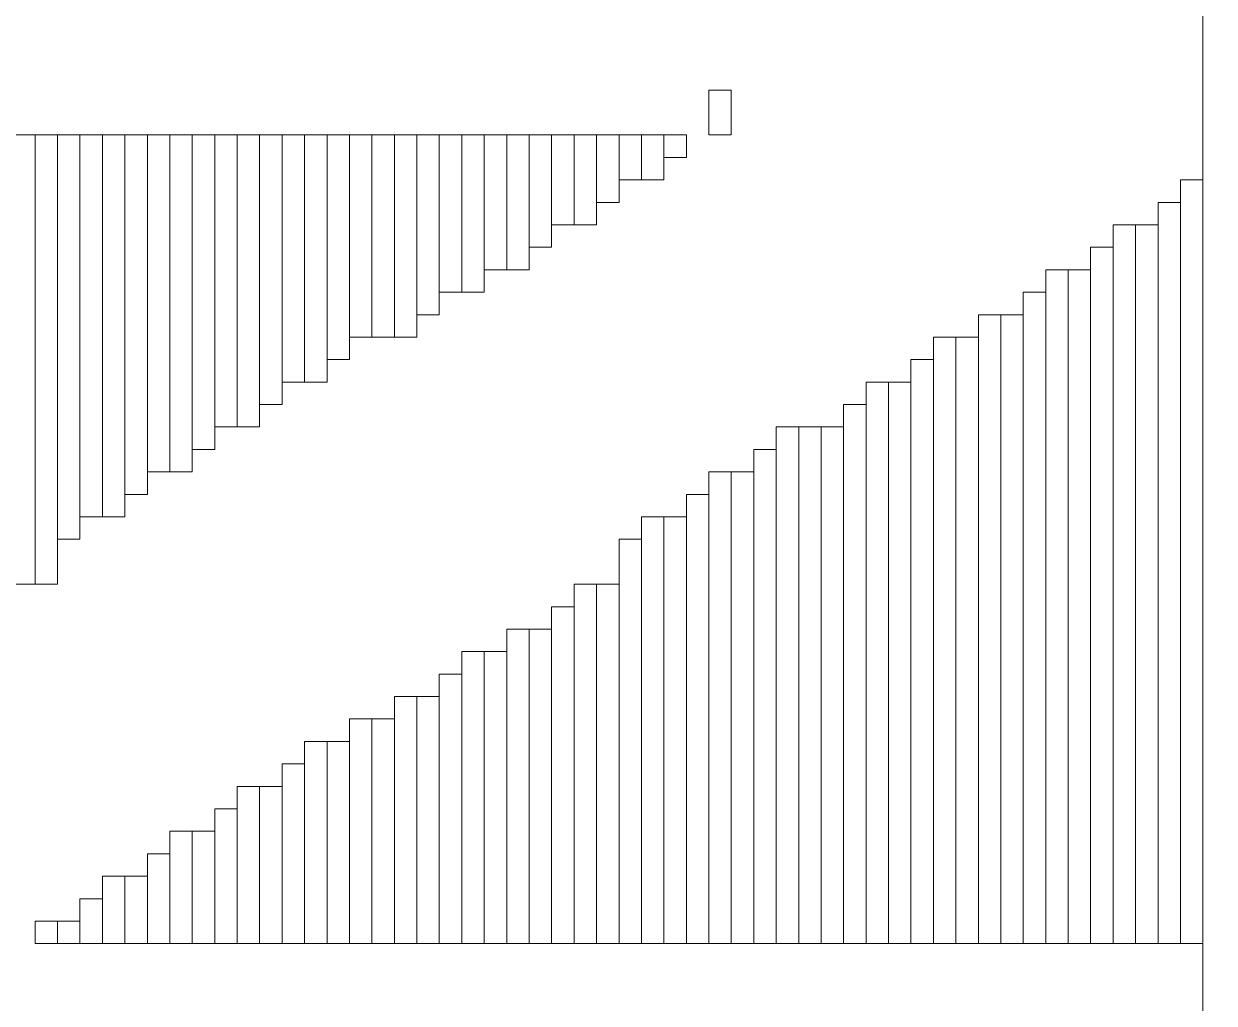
# Model space of a CAD drawing. Header units: millimetres. Extents: x -90 to 99, y -65 to 67.
# Drawn here: x -48.188 to -46.842, y 34.654 to 35.761 of the extents above; entities that cross this region are included whole.
import ezdxf

# ---------------------------------------------------------------- set-up
doc = ezdxf.new("R2010")
doc.units = ezdxf.units.MM
doc.header["$MEASUREMENT"] = 0
doc.layers.add('BG_OUTLINE', color=7, linetype='Continuous')
doc.layers.add('MA_PEN3', color=7, linetype='Continuous')

msp = doc.modelspace()

# ---------------------------------------------------------------- linework, layer by layer
at = {"layer": 'BG_OUTLINE', "color": 3, "lineweight": 9}
msp.add_open_spline([(-71.7269, -61.8795), (-71.7269, -61.8795), (-71.7343, 42.2681), (-71.7343, 42.2681), (-71.7343, 42.2681), (-71.7348, 43.0066), (-71.4419, 43.715), (-70.92, 44.2375), (-70.92, 44.2375), (-70.3982, 44.76), (-69.6866, 45.0538), (-68.9482, 45.0543), (-68.9482, 45.0543), (-68.9482, 45.0543), (75.2046, 45.0543), (75.2046, 45.0543), (75.2046, 45.0543), (76.8319, 45.0552), (78.1763, 43.7805), (78.2661, 42.1556), (78.2661, 42.1556), (78.2661, 42.1556), (78.2661, 31.2814), (78.2661, 31.2814), (78.2661, 31.2814), (78.2661, 31.2814), (72.2646, 31.2814), (72.2646, 31.2814), (72.2646, 31.2814), (72.2646, 31.2814), (72.2646, 26.9814), (72.2646, 26.9814), (72.2646, 26.9814), (72.2646, 26.9814), (78.2661, 26.9814), (78.2661, 26.9814), (78.2661, 26.9814), (78.2661, 26.9814), (78.2661, 18.6553), (78.2661, 18.6553), (78.2661, 18.6553), (78.2661, 18.6553), (72.2496, 18.6553), (72.2496, 18.6553), (72.2496, 18.6553), (72.2496, 18.6553), (72.2496, 14.3553), (72.2496, 14.3553), (72.2496, 14.3553), (72.2496, 14.3553), (78.2661, 14.3553), (78.2661, 14.3553), (78.2661, 14.3553), (78.2661, 14.3553), (78.2661, 9.255), (78.2661, 9.255), (78.2661, 9.255), (78.2661, 9.255), (72.2648, 9.255), (72.2648, 9.255), (72.2648, 9.255), (72.2648, 9.255), (72.2648, 4.955), (72.2648, 4.955), (72.2648, 4.955), (72.2648, 4.955), (78.2661, 4.955), (78.2661, 4.955), (78.2661, 4.955), (78.2661, 4.955), (78.2661, -3.3762), (78.2661, -3.3762), (78.2661, -3.3762), (78.2661, -3.3762), (72.2445, -3.3762), (72.2445, -3.3762), (72.2445, -3.3762), (72.2445, -3.3762), (72.2445, -7.6762), (72.2445, -7.6762), (72.2445, -7.6762), (72.2445, -7.6762), (78.2661, -7.6762), (78.2661, -7.6762), (78.2661, -7.6762), (78.2661, -7.6762), (78.2661, -12.7615), (78.2661, -12.7615), (78.2661, -12.7615), (78.2661, -12.7615), (72.2651, -12.7615), (72.2651, -12.7615), (72.2651, -12.7615), (72.2651, -12.7615), (72.2651, -17.0615), (72.2651, -17.0615), (72.2651, -17.0615), (72.2651, -17.0615), (78.2661, -17.0615), (78.2661, -17.0615), (78.2661, -17.0615), (78.2661, -17.0615), (78.2661, -25.4097), (78.2661, -25.4097), (78.2661, -25.4097), (78.2661, -25.4097), (72.2656, -25.4097), (72.2656, -25.4097), (72.2656, -25.4097), (72.2656, -25.4097), (72.2656, -29.7097), (72.2656, -29.7097), (72.2656, -29.7097), (72.2656, -29.7097), (78.2661, -29.7097), (78.2661, -29.7097), (78.2661, -29.7097), (78.2661, -29.7097), (78.2661, -34.793), (78.2661, -34.793), (78.2661, -34.793), (78.2661, -34.793), (72.2679, -34.793), (72.2679, -34.793), (72.2679, -34.793), (72.2679, -34.793), (72.2679, -39.0929), (72.2679, -39.0929), (72.2679, -39.0929), (72.2679, -39.0929), (78.2661, -39.0929), (78.2661, -39.0929), (78.2661, -39.0929), (78.2661, -39.0929), (78.2661, -47.4269), (78.2661, -47.4269), (78.2661, -47.4269), (78.2661, -47.4269), (72.2679, -47.4269), (72.2679, -47.4269), (72.2679, -47.4269), (72.2679, -47.4269), (72.2679, -51.7269), (72.2679, -51.7269), (72.2679, -51.7269), (72.2679, -51.7269), (78.2661, -51.7269), (78.2661, -51.7269), (78.2661, -51.7269), (78.2661, -51.7269), (78.2661, -51.8138), (78.2661, -51.8138), (78.2661, -51.8138), (78.2661, -51.8138), (78.2656, -61.8468), (78.2656, -61.8468), (78.2656, -61.8468), (78.2661, -62.6669), (77.9407, -63.4536), (77.3612, -64.0339), (77.3612, -64.0339), (76.7817, -64.6142), (75.9915, -64.9405), (75.1713, -64.941), (75.1713, -64.941), (75.1713, -64.941), (-68.6609, -64.9456), (-68.6609, -64.9456), (-68.6609, -64.9456), (-69.4735, -64.9461), (-70.2531, -64.6237), (-70.8281, -64.0495), (-70.8281, -64.0495), (-71.4031, -63.4752), (-71.7264, -62.6922), (-71.7269, -61.8795)], degree=3, knots=[0, 0, 0, 0, 0.022727, 0.022727, 0.022727, 0.022727, 0.045455, 0.045455, 0.045455, 0.045455, 0.068182, 0.068182, 0.068182, 0.068182, 0.090909, 0.090909, 0.090909, 0.090909, 0.113636, 0.113636, 0.113636, 0.113636, 0.136364, 0.136364, 0.136364, 0.136364, 0.159091, 0.159091, 0.159091, 0.159091, 0.181818, 0.181818, 0.181818, 0.181818, 0.204545, 0.204545, 0.204545, 0.204545, 0.227273, 0.227273, 0.227273, 0.227273, 0.25, 0.25, 0.25, 0.25, 0.272727, 0.272727, 0.272727, 0.272727, 0.295455, 0.295455, 0.295455, 0.295455, 0.318182, 0.318182, 0.318182, 0.318182, 0.340909, 0.340909, 0.340909, 0.340909, 0.363636, 0.363636, 0.363636, 0.363636, 0.386364, 0.386364, 0.386364, 0.386364, 0.409091, 0.409091, 0.409091, 0.409091, 0.431818, 0.431818, 0.431818, 0.431818, 0.454545, 0.454545, 0.454545, 0.454545, 0.477273, 0.477273, 0.477273, 0.477273, 0.5, 0.5, 0.5, 0.5, 0.522727, 0.522727, 0.522727, 0.522727, 0.545455, 0.545455, 0.545455, 0.545455, 0.568182, 0.568182, 0.568182, 0.568182, 0.590909, 0.590909, 0.590909, 0.590909, 0.613636, 0.613636, 0.613636, 0.613636, 0.636364, 0.636364, 0.636364, 0.636364, 0.659091, 0.659091, 0.659091, 0.659091, 0.681818, 0.681818, 0.681818, 0.681818, 0.704545, 0.704545, 0.704545, 0.704545, 0.727273, 0.727273, 0.727273, 0.727273, 0.75, 0.75, 0.75, 0.75, 0.772727, 0.772727, 0.772727, 0.772727, 0.795455, 0.795455, 0.795455, 0.795455, 0.818182, 0.818182, 0.818182, 0.818182, 0.840909, 0.840909, 0.840909, 0.840909, 0.863636, 0.863636, 0.863636, 0.863636, 0.886364, 0.886364, 0.886364, 0.886364, 0.909091, 0.909091, 0.909091, 0.909091, 0.931818, 0.931818, 0.931818, 0.931818, 0.954545, 0.954545, 0.954545, 0.954545, 0.977273, 0.977273, 0.977273, 0.977273, 1, 1, 1, 1], dxfattribs=at)
at = {"layer": 'MA_PEN3', "color": 5, "lineweight": 9}
for points in [[(-46.8549, 40.3601), (-46.8549, 40.3601), (-46.8295, 40.3601), (-46.8295, 40.3601), (-46.8295, 40.3601), (-46.8295, 40.3601), (-46.8295, 33.9085), (-46.8295, 33.9085), (-46.8295, 33.9085), (-46.8295, 33.9085), (-46.8549, 33.9085), (-46.8549, 33.9085), (-46.8549, 33.9085), (-46.8549, 33.9085), (-46.8549, 40.3601), (-46.8549, 40.3601)], [(-47.4137, 35.6865), (-47.4137, 35.6865), (-47.3883, 35.6865), (-47.3883, 35.6865), (-47.3883, 35.6865), (-47.3883, 35.6865), (-47.3883, 35.6357), (-47.3883, 35.6357), (-47.3883, 35.6357), (-47.3883, 35.6357), (-47.4137, 35.6357), (-47.4137, 35.6357), (-47.4137, 35.6357), (-47.4137, 35.6357), (-47.4137, 35.6865), (-47.4137, 35.6865)], [(-48.2011, 35.6357), (-48.2011, 35.6357), (-48.1757, 35.6357), (-48.1757, 35.6357), (-48.1757, 35.6357), (-48.1757, 35.6357), (-48.1757, 35.1277), (-48.1757, 35.1277), (-48.1757, 35.1277), (-48.1757, 35.1277), (-48.2011, 35.1277), (-48.2011, 35.1277), (-48.2011, 35.1277), (-48.2011, 35.1277), (-48.2011, 35.6357), (-48.2011, 35.6357)], [(-48.1757, 35.6357), (-48.1757, 35.6357), (-48.1503, 35.6357), (-48.1503, 35.6357), (-48.1503, 35.6357), (-48.1503, 35.6357), (-48.1503, 35.1277), (-48.1503, 35.1277), (-48.1503, 35.1277), (-48.1503, 35.1277), (-48.1757, 35.1277), (-48.1757, 35.1277), (-48.1757, 35.1277), (-48.1757, 35.1277), (-48.1757, 35.6357), (-48.1757, 35.6357)], [(-48.1503, 35.6357), (-48.1503, 35.6357), (-48.1249, 35.6357), (-48.1249, 35.6357), (-48.1249, 35.6357), (-48.1249, 35.6357), (-48.1249, 35.1785), (-48.1249, 35.1785), (-48.1249, 35.1785), (-48.1249, 35.1785), (-48.1503, 35.1785), (-48.1503, 35.1785), (-48.1503, 35.1785), (-48.1503, 35.1785), (-48.1503, 35.6357), (-48.1503, 35.6357)], [(-48.1249, 35.6357), (-48.1249, 35.6357), (-48.0995, 35.6357), (-48.0995, 35.6357), (-48.0995, 35.6357), (-48.0995, 35.6357), (-48.0995, 35.2039), (-48.0995, 35.2039), (-48.0995, 35.2039), (-48.0995, 35.2039), (-48.1249, 35.2039), (-48.1249, 35.2039), (-48.1249, 35.2039), (-48.1249, 35.2039), (-48.1249, 35.6357), (-48.1249, 35.6357)], [(-48.0995, 35.6357), (-48.0995, 35.6357), (-48.0741, 35.6357), (-48.0741, 35.6357), (-48.0741, 35.6357), (-48.0741, 35.6357), (-48.0741, 35.2039), (-48.0741, 35.2039), (-48.0741, 35.2039), (-48.0741, 35.2039), (-48.0995, 35.2039), (-48.0995, 35.2039), (-48.0995, 35.2039), (-48.0995, 35.2039), (-48.0995, 35.6357), (-48.0995, 35.6357)], [(-48.0741, 35.6357), (-48.0741, 35.6357), (-48.0487, 35.6357), (-48.0487, 35.6357), (-48.0487, 35.6357), (-48.0487, 35.6357), (-48.0487, 35.2293), (-48.0487, 35.2293), (-48.0487, 35.2293), (-48.0487, 35.2293), (-48.0741, 35.2293), (-48.0741, 35.2293), (-48.0741, 35.2293), (-48.0741, 35.2293), (-48.0741, 35.6357), (-48.0741, 35.6357)], [(-48.0487, 35.6357), (-48.0487, 35.6357), (-48.0233, 35.6357), (-48.0233, 35.6357), (-48.0233, 35.6357), (-48.0233, 35.6357), (-48.0233, 35.2547), (-48.0233, 35.2547), (-48.0233, 35.2547), (-48.0233, 35.2547), (-48.0487, 35.2547), (-48.0487, 35.2547), (-48.0487, 35.2547), (-48.0487, 35.2547), (-48.0487, 35.6357), (-48.0487, 35.6357)], [(-48.0233, 35.6357), (-48.0233, 35.6357), (-47.9979, 35.6357), (-47.9979, 35.6357), (-47.9979, 35.6357), (-47.9979, 35.6357), (-47.9979, 35.2547), (-47.9979, 35.2547), (-47.9979, 35.2547), (-47.9979, 35.2547), (-48.0233, 35.2547), (-48.0233, 35.2547), (-48.0233, 35.2547), (-48.0233, 35.2547), (-48.0233, 35.6357), (-48.0233, 35.6357)], [(-47.9979, 35.6357), (-47.9979, 35.6357), (-47.9725, 35.6357), (-47.9725, 35.6357), (-47.9725, 35.6357), (-47.9725, 35.6357), (-47.9725, 35.2801), (-47.9725, 35.2801), (-47.9725, 35.2801), (-47.9725, 35.2801), (-47.9979, 35.2801), (-47.9979, 35.2801), (-47.9979, 35.2801), (-47.9979, 35.2801), (-47.9979, 35.6357), (-47.9979, 35.6357)], [(-47.9725, 35.6357), (-47.9725, 35.6357), (-47.9471, 35.6357), (-47.9471, 35.6357), (-47.9471, 35.6357), (-47.9471, 35.6357), (-47.9471, 35.3055), (-47.9471, 35.3055), (-47.9471, 35.3055), (-47.9471, 35.3055), (-47.9725, 35.3055), (-47.9725, 35.3055), (-47.9725, 35.3055), (-47.9725, 35.3055), (-47.9725, 35.6357), (-47.9725, 35.6357)], [(-47.9471, 35.6357), (-47.9471, 35.6357), (-47.9217, 35.6357), (-47.9217, 35.6357), (-47.9217, 35.6357), (-47.9217, 35.6357), (-47.9217, 35.3055), (-47.9217, 35.3055), (-47.9217, 35.3055), (-47.9217, 35.3055), (-47.9471, 35.3055), (-47.9471, 35.3055), (-47.9471, 35.3055), (-47.9471, 35.3055), (-47.9471, 35.6357), (-47.9471, 35.6357)], [(-47.9217, 35.6357), (-47.9217, 35.6357), (-47.8963, 35.6357), (-47.8963, 35.6357), (-47.8963, 35.6357), (-47.8963, 35.6357), (-47.8963, 35.3309), (-47.8963, 35.3309), (-47.8963, 35.3309), (-47.8963, 35.3309), (-47.9217, 35.3309), (-47.9217, 35.3309), (-47.9217, 35.3309), (-47.9217, 35.3309), (-47.9217, 35.6357), (-47.9217, 35.6357)], [(-47.8963, 35.6357), (-47.8963, 35.6357), (-47.8709, 35.6357), (-47.8709, 35.6357), (-47.8709, 35.6357), (-47.8709, 35.6357), (-47.8709, 35.3563), (-47.8709, 35.3563), (-47.8709, 35.3563), (-47.8709, 35.3563), (-47.8963, 35.3563), (-47.8963, 35.3563), (-47.8963, 35.3563), (-47.8963, 35.3563), (-47.8963, 35.6357), (-47.8963, 35.6357)], [(-47.8709, 35.6357), (-47.8709, 35.6357), (-47.8455, 35.6357), (-47.8455, 35.6357), (-47.8455, 35.6357), (-47.8455, 35.6357), (-47.8455, 35.3563), (-47.8455, 35.3563), (-47.8455, 35.3563), (-47.8455, 35.3563), (-47.8709, 35.3563), (-47.8709, 35.3563), (-47.8709, 35.3563), (-47.8709, 35.3563), (-47.8709, 35.6357), (-47.8709, 35.6357)], [(-47.8455, 35.6357), (-47.8455, 35.6357), (-47.8201, 35.6357), (-47.8201, 35.6357), (-47.8201, 35.6357), (-47.8201, 35.6357), (-47.8201, 35.3817), (-47.8201, 35.3817), (-47.8201, 35.3817), (-47.8201, 35.3817), (-47.8455, 35.3817), (-47.8455, 35.3817), (-47.8455, 35.3817), (-47.8455, 35.3817), (-47.8455, 35.6357), (-47.8455, 35.6357)], [(-47.8201, 35.6357), (-47.8201, 35.6357), (-47.7947, 35.6357), (-47.7947, 35.6357), (-47.7947, 35.6357), (-47.7947, 35.6357), (-47.7947, 35.4071), (-47.7947, 35.4071), (-47.7947, 35.4071), (-47.7947, 35.4071), (-47.8201, 35.4071), (-47.8201, 35.4071), (-47.8201, 35.4071), (-47.8201, 35.4071), (-47.8201, 35.6357), (-47.8201, 35.6357)], [(-47.7947, 35.6357), (-47.7947, 35.6357), (-47.7693, 35.6357), (-47.7693, 35.6357), (-47.7693, 35.6357), (-47.7693, 35.6357), (-47.7693, 35.4071), (-47.7693, 35.4071), (-47.7693, 35.4071), (-47.7693, 35.4071), (-47.7947, 35.4071), (-47.7947, 35.4071), (-47.7947, 35.4071), (-47.7947, 35.4071), (-47.7947, 35.6357), (-47.7947, 35.6357)], [(-47.7693, 35.6357), (-47.7693, 35.6357), (-47.7439, 35.6357), (-47.7439, 35.6357), (-47.7439, 35.6357), (-47.7439, 35.6357), (-47.7439, 35.4071), (-47.7439, 35.4071), (-47.7439, 35.4071), (-47.7439, 35.4071), (-47.7693, 35.4071), (-47.7693, 35.4071), (-47.7693, 35.4071), (-47.7693, 35.4071), (-47.7693, 35.6357), (-47.7693, 35.6357)], [(-47.7439, 35.6357), (-47.7439, 35.6357), (-47.7185, 35.6357), (-47.7185, 35.6357), (-47.7185, 35.6357), (-47.7185, 35.6357), (-47.7185, 35.4325), (-47.7185, 35.4325), (-47.7185, 35.4325), (-47.7185, 35.4325), (-47.7439, 35.4325), (-47.7439, 35.4325), (-47.7439, 35.4325), (-47.7439, 35.4325), (-47.7439, 35.6357), (-47.7439, 35.6357)], [(-47.7185, 35.6357), (-47.7185, 35.6357), (-47.6931, 35.6357), (-47.6931, 35.6357), (-47.6931, 35.6357), (-47.6931, 35.6357), (-47.6931, 35.4579), (-47.6931, 35.4579), (-47.6931, 35.4579), (-47.6931, 35.4579), (-47.7185, 35.4579), (-47.7185, 35.4579), (-47.7185, 35.4579), (-47.7185, 35.4579), (-47.7185, 35.6357), (-47.7185, 35.6357)], [(-47.6931, 35.6357), (-47.6931, 35.6357), (-47.6677, 35.6357), (-47.6677, 35.6357), (-47.6677, 35.6357), (-47.6677, 35.6357), (-47.6677, 35.4579), (-47.6677, 35.4579), (-47.6677, 35.4579), (-47.6677, 35.4579), (-47.6931, 35.4579), (-47.6931, 35.4579), (-47.6931, 35.4579), (-47.6931, 35.4579), (-47.6931, 35.6357), (-47.6931, 35.6357)], [(-47.6677, 35.6357), (-47.6677, 35.6357), (-47.6423, 35.6357), (-47.6423, 35.6357), (-47.6423, 35.6357), (-47.6423, 35.6357), (-47.6423, 35.4833), (-47.6423, 35.4833), (-47.6423, 35.4833), (-47.6423, 35.4833), (-47.6677, 35.4833), (-47.6677, 35.4833), (-47.6677, 35.4833), (-47.6677, 35.4833), (-47.6677, 35.6357), (-47.6677, 35.6357)], [(-47.6423, 35.6357), (-47.6423, 35.6357), (-47.6169, 35.6357), (-47.6169, 35.6357), (-47.6169, 35.6357), (-47.6169, 35.6357), (-47.6169, 35.4833), (-47.6169, 35.4833), (-47.6169, 35.4833), (-47.6169, 35.4833), (-47.6423, 35.4833), (-47.6423, 35.4833), (-47.6423, 35.4833), (-47.6423, 35.4833), (-47.6423, 35.6357), (-47.6423, 35.6357)], [(-47.6169, 35.6357), (-47.6169, 35.6357), (-47.5915, 35.6357), (-47.5915, 35.6357), (-47.5915, 35.6357), (-47.5915, 35.6357), (-47.5915, 35.5087), (-47.5915, 35.5087), (-47.5915, 35.5087), (-47.5915, 35.5087), (-47.6169, 35.5087), (-47.6169, 35.5087), (-47.6169, 35.5087), (-47.6169, 35.5087), (-47.6169, 35.6357), (-47.6169, 35.6357)], [(-47.5915, 35.6357), (-47.5915, 35.6357), (-47.5661, 35.6357), (-47.5661, 35.6357), (-47.5661, 35.6357), (-47.5661, 35.6357), (-47.5661, 35.5341), (-47.5661, 35.5341), (-47.5661, 35.5341), (-47.5661, 35.5341), (-47.5915, 35.5341), (-47.5915, 35.5341), (-47.5915, 35.5341), (-47.5915, 35.5341), (-47.5915, 35.6357), (-47.5915, 35.6357)], [(-47.5661, 35.6357), (-47.5661, 35.6357), (-47.5407, 35.6357), (-47.5407, 35.6357), (-47.5407, 35.6357), (-47.5407, 35.6357), (-47.5407, 35.5341), (-47.5407, 35.5341), (-47.5407, 35.5341), (-47.5407, 35.5341), (-47.5661, 35.5341), (-47.5661, 35.5341), (-47.5661, 35.5341), (-47.5661, 35.5341), (-47.5661, 35.6357), (-47.5661, 35.6357)], [(-47.5407, 35.6357), (-47.5407, 35.6357), (-47.5153, 35.6357), (-47.5153, 35.6357), (-47.5153, 35.6357), (-47.5153, 35.6357), (-47.5153, 35.5595), (-47.5153, 35.5595), (-47.5153, 35.5595), (-47.5153, 35.5595), (-47.5407, 35.5595), (-47.5407, 35.5595), (-47.5407, 35.5595), (-47.5407, 35.5595), (-47.5407, 35.6357), (-47.5407, 35.6357)], [(-47.5153, 35.6357), (-47.5153, 35.6357), (-47.4899, 35.6357), (-47.4899, 35.6357), (-47.4899, 35.6357), (-47.4899, 35.6357), (-47.4899, 35.5849), (-47.4899, 35.5849), (-47.4899, 35.5849), (-47.4899, 35.5849), (-47.5153, 35.5849), (-47.5153, 35.5849), (-47.5153, 35.5849), (-47.5153, 35.5849), (-47.5153, 35.6357), (-47.5153, 35.6357)], [(-47.4899, 35.6357), (-47.4899, 35.6357), (-47.4645, 35.6357), (-47.4645, 35.6357), (-47.4645, 35.6357), (-47.4645, 35.6357), (-47.4645, 35.5849), (-47.4645, 35.5849), (-47.4645, 35.5849), (-47.4645, 35.5849), (-47.4899, 35.5849), (-47.4899, 35.5849), (-47.4899, 35.5849), (-47.4899, 35.5849), (-47.4899, 35.6357), (-47.4899, 35.6357)], [(-47.4645, 35.6357), (-47.4645, 35.6357), (-47.4391, 35.6357), (-47.4391, 35.6357), (-47.4391, 35.6357), (-47.4391, 35.6357), (-47.4391, 35.6103), (-47.4391, 35.6103), (-47.4391, 35.6103), (-47.4391, 35.6103), (-47.4645, 35.6103), (-47.4645, 35.6103), (-47.4645, 35.6103), (-47.4645, 35.6103), (-47.4645, 35.6357), (-47.4645, 35.6357)], [(-46.8803, 35.5849), (-46.8803, 35.5849), (-46.8549, 35.5849), (-46.8549, 35.5849), (-46.8549, 35.5849), (-46.8549, 35.5849), (-46.8549, 34.7213), (-46.8549, 34.7213), (-46.8549, 34.7213), (-46.8549, 34.7213), (-46.8803, 34.7213), (-46.8803, 34.7213), (-46.8803, 34.7213), (-46.8803, 34.7213), (-46.8803, 35.5849), (-46.8803, 35.5849)], [(-46.9057, 35.5595), (-46.9057, 35.5595), (-46.8803, 35.5595), (-46.8803, 35.5595), (-46.8803, 35.5595), (-46.8803, 35.5595), (-46.8803, 34.7213), (-46.8803, 34.7213), (-46.8803, 34.7213), (-46.8803, 34.7213), (-46.9057, 34.7213), (-46.9057, 34.7213), (-46.9057, 34.7213), (-46.9057, 34.7213), (-46.9057, 35.5595), (-46.9057, 35.5595)], [(-46.9565, 35.5341), (-46.9565, 35.5341), (-46.9311, 35.5341), (-46.9311, 35.5341), (-46.9311, 35.5341), (-46.9311, 35.5341), (-46.9311, 34.7213), (-46.9311, 34.7213), (-46.9311, 34.7213), (-46.9311, 34.7213), (-46.9565, 34.7213), (-46.9565, 34.7213), (-46.9565, 34.7213), (-46.9565, 34.7213), (-46.9565, 35.5341), (-46.9565, 35.5341)], [(-46.9311, 35.5341), (-46.9311, 35.5341), (-46.9057, 35.5341), (-46.9057, 35.5341), (-46.9057, 35.5341), (-46.9057, 35.5341), (-46.9057, 34.7213), (-46.9057, 34.7213), (-46.9057, 34.7213), (-46.9057, 34.7213), (-46.9311, 34.7213), (-46.9311, 34.7213), (-46.9311, 34.7213), (-46.9311, 34.7213), (-46.9311, 35.5341), (-46.9311, 35.5341)], [(-46.9819, 35.5087), (-46.9819, 35.5087), (-46.9565, 35.5087), (-46.9565, 35.5087), (-46.9565, 35.5087), (-46.9565, 35.5087), (-46.9565, 34.7213), (-46.9565, 34.7213), (-46.9565, 34.7213), (-46.9565, 34.7213), (-46.9819, 34.7213), (-46.9819, 34.7213), (-46.9819, 34.7213), (-46.9819, 34.7213), (-46.9819, 35.5087), (-46.9819, 35.5087)], [(-47.0327, 35.4833), (-47.0327, 35.4833), (-47.0073, 35.4833), (-47.0073, 35.4833), (-47.0073, 35.4833), (-47.0073, 35.4833), (-47.0073, 34.7213), (-47.0073, 34.7213), (-47.0073, 34.7213), (-47.0073, 34.7213), (-47.0327, 34.7213), (-47.0327, 34.7213), (-47.0327, 34.7213), (-47.0327, 34.7213), (-47.0327, 35.4833), (-47.0327, 35.4833)], [(-47.0073, 35.4833), (-47.0073, 35.4833), (-46.9819, 35.4833), (-46.9819, 35.4833), (-46.9819, 35.4833), (-46.9819, 35.4833), (-46.9819, 34.7213), (-46.9819, 34.7213), (-46.9819, 34.7213), (-46.9819, 34.7213), (-47.0073, 34.7213), (-47.0073, 34.7213), (-47.0073, 34.7213), (-47.0073, 34.7213), (-47.0073, 35.4833), (-47.0073, 35.4833)], [(-47.0581, 35.4579), (-47.0581, 35.4579), (-47.0327, 35.4579), (-47.0327, 35.4579), (-47.0327, 35.4579), (-47.0327, 35.4579), (-47.0327, 34.7213), (-47.0327, 34.7213), (-47.0327, 34.7213), (-47.0327, 34.7213), (-47.0581, 34.7213), (-47.0581, 34.7213), (-47.0581, 34.7213), (-47.0581, 34.7213), (-47.0581, 35.4579), (-47.0581, 35.4579)], [(-47.1089, 35.4325), (-47.1089, 35.4325), (-47.0835, 35.4325), (-47.0835, 35.4325), (-47.0835, 35.4325), (-47.0835, 35.4325), (-47.0835, 34.7213), (-47.0835, 34.7213), (-47.0835, 34.7213), (-47.0835, 34.7213), (-47.1089, 34.7213), (-47.1089, 34.7213), (-47.1089, 34.7213), (-47.1089, 34.7213), (-47.1089, 35.4325), (-47.1089, 35.4325)], [(-47.0835, 35.4325), (-47.0835, 35.4325), (-47.0581, 35.4325), (-47.0581, 35.4325), (-47.0581, 35.4325), (-47.0581, 35.4325), (-47.0581, 34.7213), (-47.0581, 34.7213), (-47.0581, 34.7213), (-47.0581, 34.7213), (-47.0835, 34.7213), (-47.0835, 34.7213), (-47.0835, 34.7213), (-47.0835, 34.7213), (-47.0835, 35.4325), (-47.0835, 35.4325)], [(-47.1597, 35.4071), (-47.1597, 35.4071), (-47.1343, 35.4071), (-47.1343, 35.4071), (-47.1343, 35.4071), (-47.1343, 35.4071), (-47.1343, 34.7213), (-47.1343, 34.7213), (-47.1343, 34.7213), (-47.1343, 34.7213), (-47.1597, 34.7213), (-47.1597, 34.7213), (-47.1597, 34.7213), (-47.1597, 34.7213), (-47.1597, 35.4071), (-47.1597, 35.4071)], [(-47.1343, 35.4071), (-47.1343, 35.4071), (-47.1089, 35.4071), (-47.1089, 35.4071), (-47.1089, 35.4071), (-47.1089, 35.4071), (-47.1089, 34.7213), (-47.1089, 34.7213), (-47.1089, 34.7213), (-47.1089, 34.7213), (-47.1343, 34.7213), (-47.1343, 34.7213), (-47.1343, 34.7213), (-47.1343, 34.7213), (-47.1343, 35.4071), (-47.1343, 35.4071)], [(-47.1851, 35.3817), (-47.1851, 35.3817), (-47.1597, 35.3817), (-47.1597, 35.3817), (-47.1597, 35.3817), (-47.1597, 35.3817), (-47.1597, 34.7213), (-47.1597, 34.7213), (-47.1597, 34.7213), (-47.1597, 34.7213), (-47.1851, 34.7213), (-47.1851, 34.7213), (-47.1851, 34.7213), (-47.1851, 34.7213), (-47.1851, 35.3817), (-47.1851, 35.3817)], [(-47.2359, 35.3563), (-47.2359, 35.3563), (-47.2105, 35.3563), (-47.2105, 35.3563), (-47.2105, 35.3563), (-47.2105, 35.3563), (-47.2105, 34.7213), (-47.2105, 34.7213), (-47.2105, 34.7213), (-47.2105, 34.7213), (-47.2359, 34.7213), (-47.2359, 34.7213), (-47.2359, 34.7213), (-47.2359, 34.7213), (-47.2359, 35.3563), (-47.2359, 35.3563)], [(-47.2105, 35.3563), (-47.2105, 35.3563), (-47.1851, 35.3563), (-47.1851, 35.3563), (-47.1851, 35.3563), (-47.1851, 35.3563), (-47.1851, 34.7213), (-47.1851, 34.7213), (-47.1851, 34.7213), (-47.1851, 34.7213), (-47.2105, 34.7213), (-47.2105, 34.7213), (-47.2105, 34.7213), (-47.2105, 34.7213), (-47.2105, 35.3563), (-47.2105, 35.3563)], [(-47.2613, 35.3309), (-47.2613, 35.3309), (-47.2359, 35.3309), (-47.2359, 35.3309), (-47.2359, 35.3309), (-47.2359, 35.3309), (-47.2359, 34.7213), (-47.2359, 34.7213), (-47.2359, 34.7213), (-47.2359, 34.7213), (-47.2613, 34.7213), (-47.2613, 34.7213), (-47.2613, 34.7213), (-47.2613, 34.7213), (-47.2613, 35.3309), (-47.2613, 35.3309)], [(-47.3375, 35.3055), (-47.3375, 35.3055), (-47.3121, 35.3055), (-47.3121, 35.3055), (-47.3121, 35.3055), (-47.3121, 35.3055), (-47.3121, 34.7213), (-47.3121, 34.7213), (-47.3121, 34.7213), (-47.3121, 34.7213), (-47.3375, 34.7213), (-47.3375, 34.7213), (-47.3375, 34.7213), (-47.3375, 34.7213), (-47.3375, 35.3055), (-47.3375, 35.3055)], [(-47.3121, 35.3055), (-47.3121, 35.3055), (-47.2867, 35.3055), (-47.2867, 35.3055), (-47.2867, 35.3055), (-47.2867, 35.3055), (-47.2867, 34.7213), (-47.2867, 34.7213), (-47.2867, 34.7213), (-47.2867, 34.7213), (-47.3121, 34.7213), (-47.3121, 34.7213), (-47.3121, 34.7213), (-47.3121, 34.7213), (-47.3121, 35.3055), (-47.3121, 35.3055)], [(-47.2867, 35.3055), (-47.2867, 35.3055), (-47.2613, 35.3055), (-47.2613, 35.3055), (-47.2613, 35.3055), (-47.2613, 35.3055), (-47.2613, 34.7213), (-47.2613, 34.7213), (-47.2613, 34.7213), (-47.2613, 34.7213), (-47.2867, 34.7213), (-47.2867, 34.7213), (-47.2867, 34.7213), (-47.2867, 34.7213), (-47.2867, 35.3055), (-47.2867, 35.3055)], [(-47.3629, 35.2801), (-47.3629, 35.2801), (-47.3375, 35.2801), (-47.3375, 35.2801), (-47.3375, 35.2801), (-47.3375, 35.2801), (-47.3375, 34.7213), (-47.3375, 34.7213), (-47.3375, 34.7213), (-47.3375, 34.7213), (-47.3629, 34.7213), (-47.3629, 34.7213), (-47.3629, 34.7213), (-47.3629, 34.7213), (-47.3629, 35.2801), (-47.3629, 35.2801)], [(-47.4137, 35.2547), (-47.4137, 35.2547), (-47.3883, 35.2547), (-47.3883, 35.2547), (-47.3883, 35.2547), (-47.3883, 35.2547), (-47.3883, 34.7213), (-47.3883, 34.7213), (-47.3883, 34.7213), (-47.3883, 34.7213), (-47.4137, 34.7213), (-47.4137, 34.7213), (-47.4137, 34.7213), (-47.4137, 34.7213), (-47.4137, 35.2547), (-47.4137, 35.2547)], [(-47.3883, 35.2547), (-47.3883, 35.2547), (-47.3629, 35.2547), (-47.3629, 35.2547), (-47.3629, 35.2547), (-47.3629, 35.2547), (-47.3629, 34.7213), (-47.3629, 34.7213), (-47.3629, 34.7213), (-47.3629, 34.7213), (-47.3883, 34.7213), (-47.3883, 34.7213), (-47.3883, 34.7213), (-47.3883, 34.7213), (-47.3883, 35.2547), (-47.3883, 35.2547)], [(-47.4391, 35.2293), (-47.4391, 35.2293), (-47.4137, 35.2293), (-47.4137, 35.2293), (-47.4137, 35.2293), (-47.4137, 35.2293), (-47.4137, 34.7213), (-47.4137, 34.7213), (-47.4137, 34.7213), (-47.4137, 34.7213), (-47.4391, 34.7213), (-47.4391, 34.7213), (-47.4391, 34.7213), (-47.4391, 34.7213), (-47.4391, 35.2293), (-47.4391, 35.2293)], [(-47.4899, 35.2039), (-47.4899, 35.2039), (-47.4645, 35.2039), (-47.4645, 35.2039), (-47.4645, 35.2039), (-47.4645, 35.2039), (-47.4645, 34.7213), (-47.4645, 34.7213), (-47.4645, 34.7213), (-47.4645, 34.7213), (-47.4899, 34.7213), (-47.4899, 34.7213), (-47.4899, 34.7213), (-47.4899, 34.7213), (-47.4899, 35.2039), (-47.4899, 35.2039)], [(-47.4645, 35.2039), (-47.4645, 35.2039), (-47.4391, 35.2039), (-47.4391, 35.2039), (-47.4391, 35.2039), (-47.4391, 35.2039), (-47.4391, 34.7213), (-47.4391, 34.7213), (-47.4391, 34.7213), (-47.4391, 34.7213), (-47.4645, 34.7213), (-47.4645, 34.7213), (-47.4645, 34.7213), (-47.4645, 34.7213), (-47.4645, 35.2039), (-47.4645, 35.2039)], [(-47.5153, 35.1785), (-47.5153, 35.1785), (-47.4899, 35.1785), (-47.4899, 35.1785), (-47.4899, 35.1785), (-47.4899, 35.1785), (-47.4899, 34.7213), (-47.4899, 34.7213), (-47.4899, 34.7213), (-47.4899, 34.7213), (-47.5153, 34.7213), (-47.5153, 34.7213), (-47.5153, 34.7213), (-47.5153, 34.7213), (-47.5153, 35.1785), (-47.5153, 35.1785)], [(-47.5661, 35.1277), (-47.5661, 35.1277), (-47.5407, 35.1277), (-47.5407, 35.1277), (-47.5407, 35.1277), (-47.5407, 35.1277), (-47.5407, 34.7213), (-47.5407, 34.7213), (-47.5407, 34.7213), (-47.5407, 34.7213), (-47.5661, 34.7213), (-47.5661, 34.7213), (-47.5661, 34.7213), (-47.5661, 34.7213), (-47.5661, 35.1277), (-47.5661, 35.1277)], [(-47.5407, 35.1277), (-47.5407, 35.1277), (-47.5153, 35.1277), (-47.5153, 35.1277), (-47.5153, 35.1277), (-47.5153, 35.1277), (-47.5153, 34.7213), (-47.5153, 34.7213), (-47.5153, 34.7213), (-47.5153, 34.7213), (-47.5407, 34.7213), (-47.5407, 34.7213), (-47.5407, 34.7213), (-47.5407, 34.7213), (-47.5407, 35.1277), (-47.5407, 35.1277)], [(-47.5915, 35.1023), (-47.5915, 35.1023), (-47.5661, 35.1023), (-47.5661, 35.1023), (-47.5661, 35.1023), (-47.5661, 35.1023), (-47.5661, 34.7213), (-47.5661, 34.7213), (-47.5661, 34.7213), (-47.5661, 34.7213), (-47.5915, 34.7213), (-47.5915, 34.7213), (-47.5915, 34.7213), (-47.5915, 34.7213), (-47.5915, 35.1023), (-47.5915, 35.1023)], [(-47.6423, 35.0769), (-47.6423, 35.0769), (-47.6169, 35.0769), (-47.6169, 35.0769), (-47.6169, 35.0769), (-47.6169, 35.0769), (-47.6169, 34.7213), (-47.6169, 34.7213), (-47.6169, 34.7213), (-47.6169, 34.7213), (-47.6423, 34.7213), (-47.6423, 34.7213), (-47.6423, 34.7213), (-47.6423, 34.7213), (-47.6423, 35.0769), (-47.6423, 35.0769)], [(-47.6169, 35.0769), (-47.6169, 35.0769), (-47.5915, 35.0769), (-47.5915, 35.0769), (-47.5915, 35.0769), (-47.5915, 35.0769), (-47.5915, 34.7213), (-47.5915, 34.7213), (-47.5915, 34.7213), (-47.5915, 34.7213), (-47.6169, 34.7213), (-47.6169, 34.7213), (-47.6169, 34.7213), (-47.6169, 34.7213), (-47.6169, 35.0769), (-47.6169, 35.0769)], [(-47.6931, 35.0515), (-47.6931, 35.0515), (-47.6677, 35.0515), (-47.6677, 35.0515), (-47.6677, 35.0515), (-47.6677, 35.0515), (-47.6677, 34.7213), (-47.6677, 34.7213), (-47.6677, 34.7213), (-47.6677, 34.7213), (-47.6931, 34.7213), (-47.6931, 34.7213), (-47.6931, 34.7213), (-47.6931, 34.7213), (-47.6931, 35.0515), (-47.6931, 35.0515)], [(-47.6677, 35.0515), (-47.6677, 35.0515), (-47.6423, 35.0515), (-47.6423, 35.0515), (-47.6423, 35.0515), (-47.6423, 35.0515), (-47.6423, 34.7213), (-47.6423, 34.7213), (-47.6423, 34.7213), (-47.6423, 34.7213), (-47.6677, 34.7213), (-47.6677, 34.7213), (-47.6677, 34.7213), (-47.6677, 34.7213), (-47.6677, 35.0515), (-47.6677, 35.0515)], [(-47.7185, 35.0261), (-47.7185, 35.0261), (-47.6931, 35.0261), (-47.6931, 35.0261), (-47.6931, 35.0261), (-47.6931, 35.0261), (-47.6931, 34.7213), (-47.6931, 34.7213), (-47.6931, 34.7213), (-47.6931, 34.7213), (-47.7185, 34.7213), (-47.7185, 34.7213), (-47.7185, 34.7213), (-47.7185, 34.7213), (-47.7185, 35.0261), (-47.7185, 35.0261)], [(-47.7693, 35.0007), (-47.7693, 35.0007), (-47.7439, 35.0007), (-47.7439, 35.0007), (-47.7439, 35.0007), (-47.7439, 35.0007), (-47.7439, 34.7213), (-47.7439, 34.7213), (-47.7439, 34.7213), (-47.7439, 34.7213), (-47.7693, 34.7213), (-47.7693, 34.7213), (-47.7693, 34.7213), (-47.7693, 34.7213), (-47.7693, 35.0007), (-47.7693, 35.0007)], [(-47.7439, 35.0007), (-47.7439, 35.0007), (-47.7185, 35.0007), (-47.7185, 35.0007), (-47.7185, 35.0007), (-47.7185, 35.0007), (-47.7185, 34.7213), (-47.7185, 34.7213), (-47.7185, 34.7213), (-47.7185, 34.7213), (-47.7439, 34.7213), (-47.7439, 34.7213), (-47.7439, 34.7213), (-47.7439, 34.7213), (-47.7439, 35.0007), (-47.7439, 35.0007)], [(-47.8201, 34.9753), (-47.8201, 34.9753), (-47.7947, 34.9753), (-47.7947, 34.9753), (-47.7947, 34.9753), (-47.7947, 34.9753), (-47.7947, 34.7213), (-47.7947, 34.7213), (-47.7947, 34.7213), (-47.7947, 34.7213), (-47.8201, 34.7213), (-47.8201, 34.7213), (-47.8201, 34.7213), (-47.8201, 34.7213), (-47.8201, 34.9753), (-47.8201, 34.9753)], [(-47.7947, 34.9753), (-47.7947, 34.9753), (-47.7693, 34.9753), (-47.7693, 34.9753), (-47.7693, 34.9753), (-47.7693, 34.9753), (-47.7693, 34.7213), (-47.7693, 34.7213), (-47.7693, 34.7213), (-47.7693, 34.7213), (-47.7947, 34.7213), (-47.7947, 34.7213), (-47.7947, 34.7213), (-47.7947, 34.7213), (-47.7947, 34.9753), (-47.7947, 34.9753)], [(-47.8709, 34.9499), (-47.8709, 34.9499), (-47.8455, 34.9499), (-47.8455, 34.9499), (-47.8455, 34.9499), (-47.8455, 34.9499), (-47.8455, 34.7213), (-47.8455, 34.7213), (-47.8455, 34.7213), (-47.8455, 34.7213), (-47.8709, 34.7213), (-47.8709, 34.7213), (-47.8709, 34.7213), (-47.8709, 34.7213), (-47.8709, 34.9499), (-47.8709, 34.9499)], [(-47.8455, 34.9499), (-47.8455, 34.9499), (-47.8201, 34.9499), (-47.8201, 34.9499), (-47.8201, 34.9499), (-47.8201, 34.9499), (-47.8201, 34.7213), (-47.8201, 34.7213), (-47.8201, 34.7213), (-47.8201, 34.7213), (-47.8455, 34.7213), (-47.8455, 34.7213), (-47.8455, 34.7213), (-47.8455, 34.7213), (-47.8455, 34.9499), (-47.8455, 34.9499)], [(-47.8963, 34.9245), (-47.8963, 34.9245), (-47.8709, 34.9245), (-47.8709, 34.9245), (-47.8709, 34.9245), (-47.8709, 34.9245), (-47.8709, 34.7213), (-47.8709, 34.7213), (-47.8709, 34.7213), (-47.8709, 34.7213), (-47.8963, 34.7213), (-47.8963, 34.7213), (-47.8963, 34.7213), (-47.8963, 34.7213), (-47.8963, 34.9245), (-47.8963, 34.9245)], [(-47.9471, 34.8991), (-47.9471, 34.8991), (-47.9217, 34.8991), (-47.9217, 34.8991), (-47.9217, 34.8991), (-47.9217, 34.8991), (-47.9217, 34.7213), (-47.9217, 34.7213), (-47.9217, 34.7213), (-47.9217, 34.7213), (-47.9471, 34.7213), (-47.9471, 34.7213), (-47.9471, 34.7213), (-47.9471, 34.7213), (-47.9471, 34.8991), (-47.9471, 34.8991)], [(-47.9217, 34.8991), (-47.9217, 34.8991), (-47.8963, 34.8991), (-47.8963, 34.8991), (-47.8963, 34.8991), (-47.8963, 34.8991), (-47.8963, 34.7213), (-47.8963, 34.7213), (-47.8963, 34.7213), (-47.8963, 34.7213), (-47.9217, 34.7213), (-47.9217, 34.7213), (-47.9217, 34.7213), (-47.9217, 34.7213), (-47.9217, 34.8991), (-47.9217, 34.8991)], [(-47.9725, 34.8737), (-47.9725, 34.8737), (-47.9471, 34.8737), (-47.9471, 34.8737), (-47.9471, 34.8737), (-47.9471, 34.8737), (-47.9471, 34.7213), (-47.9471, 34.7213), (-47.9471, 34.7213), (-47.9471, 34.7213), (-47.9725, 34.7213), (-47.9725, 34.7213), (-47.9725, 34.7213), (-47.9725, 34.7213), (-47.9725, 34.8737), (-47.9725, 34.8737)], [(-48.0233, 34.8483), (-48.0233, 34.8483), (-47.9979, 34.8483), (-47.9979, 34.8483), (-47.9979, 34.8483), (-47.9979, 34.8483), (-47.9979, 34.7213), (-47.9979, 34.7213), (-47.9979, 34.7213), (-47.9979, 34.7213), (-48.0233, 34.7213), (-48.0233, 34.7213), (-48.0233, 34.7213), (-48.0233, 34.7213), (-48.0233, 34.8483), (-48.0233, 34.8483)], [(-47.9979, 34.8483), (-47.9979, 34.8483), (-47.9725, 34.8483), (-47.9725, 34.8483), (-47.9725, 34.8483), (-47.9725, 34.8483), (-47.9725, 34.7213), (-47.9725, 34.7213), (-47.9725, 34.7213), (-47.9725, 34.7213), (-47.9979, 34.7213), (-47.9979, 34.7213), (-47.9979, 34.7213), (-47.9979, 34.7213), (-47.9979, 34.8483), (-47.9979, 34.8483)], [(-48.0487, 34.8229), (-48.0487, 34.8229), (-48.0233, 34.8229), (-48.0233, 34.8229), (-48.0233, 34.8229), (-48.0233, 34.8229), (-48.0233, 34.7213), (-48.0233, 34.7213), (-48.0233, 34.7213), (-48.0233, 34.7213), (-48.0487, 34.7213), (-48.0487, 34.7213), (-48.0487, 34.7213), (-48.0487, 34.7213), (-48.0487, 34.8229), (-48.0487, 34.8229)], [(-48.0995, 34.7975), (-48.0995, 34.7975), (-48.0741, 34.7975), (-48.0741, 34.7975), (-48.0741, 34.7975), (-48.0741, 34.7975), (-48.0741, 34.7213), (-48.0741, 34.7213), (-48.0741, 34.7213), (-48.0741, 34.7213), (-48.0995, 34.7213), (-48.0995, 34.7213), (-48.0995, 34.7213), (-48.0995, 34.7213), (-48.0995, 34.7975), (-48.0995, 34.7975)], [(-48.0741, 34.7975), (-48.0741, 34.7975), (-48.0487, 34.7975), (-48.0487, 34.7975), (-48.0487, 34.7975), (-48.0487, 34.7975), (-48.0487, 34.7213), (-48.0487, 34.7213), (-48.0487, 34.7213), (-48.0487, 34.7213), (-48.0741, 34.7213), (-48.0741, 34.7213), (-48.0741, 34.7213), (-48.0741, 34.7213), (-48.0741, 34.7975), (-48.0741, 34.7975)], [(-48.1249, 34.7721), (-48.1249, 34.7721), (-48.0995, 34.7721), (-48.0995, 34.7721), (-48.0995, 34.7721), (-48.0995, 34.7721), (-48.0995, 34.7213), (-48.0995, 34.7213), (-48.0995, 34.7213), (-48.0995, 34.7213), (-48.1249, 34.7213), (-48.1249, 34.7213), (-48.1249, 34.7213), (-48.1249, 34.7213), (-48.1249, 34.7721), (-48.1249, 34.7721)], [(-48.1757, 34.7467), (-48.1757, 34.7467), (-48.1503, 34.7467), (-48.1503, 34.7467), (-48.1503, 34.7467), (-48.1503, 34.7467), (-48.1503, 34.7213), (-48.1503, 34.7213), (-48.1503, 34.7213), (-48.1503, 34.7213), (-48.1757, 34.7213), (-48.1757, 34.7213), (-48.1757, 34.7213), (-48.1757, 34.7213), (-48.1757, 34.7467), (-48.1757, 34.7467)], [(-48.1503, 34.7467), (-48.1503, 34.7467), (-48.1249, 34.7467), (-48.1249, 34.7467), (-48.1249, 34.7467), (-48.1249, 34.7467), (-48.1249, 34.7213), (-48.1249, 34.7213), (-48.1249, 34.7213), (-48.1249, 34.7213), (-48.1503, 34.7213), (-48.1503, 34.7213), (-48.1503, 34.7213), (-48.1503, 34.7213), (-48.1503, 34.7467), (-48.1503, 34.7467)]]:
    msp.add_open_spline(points, degree=3, knots=[0, 0, 0, 0, 0.25, 0.25, 0.25, 0.25, 0.5, 0.5, 0.5, 0.5, 0.75, 0.75, 0.75, 0.75, 1, 1, 1, 1], dxfattribs=at)

doc.saveas('drawing.dxf')
